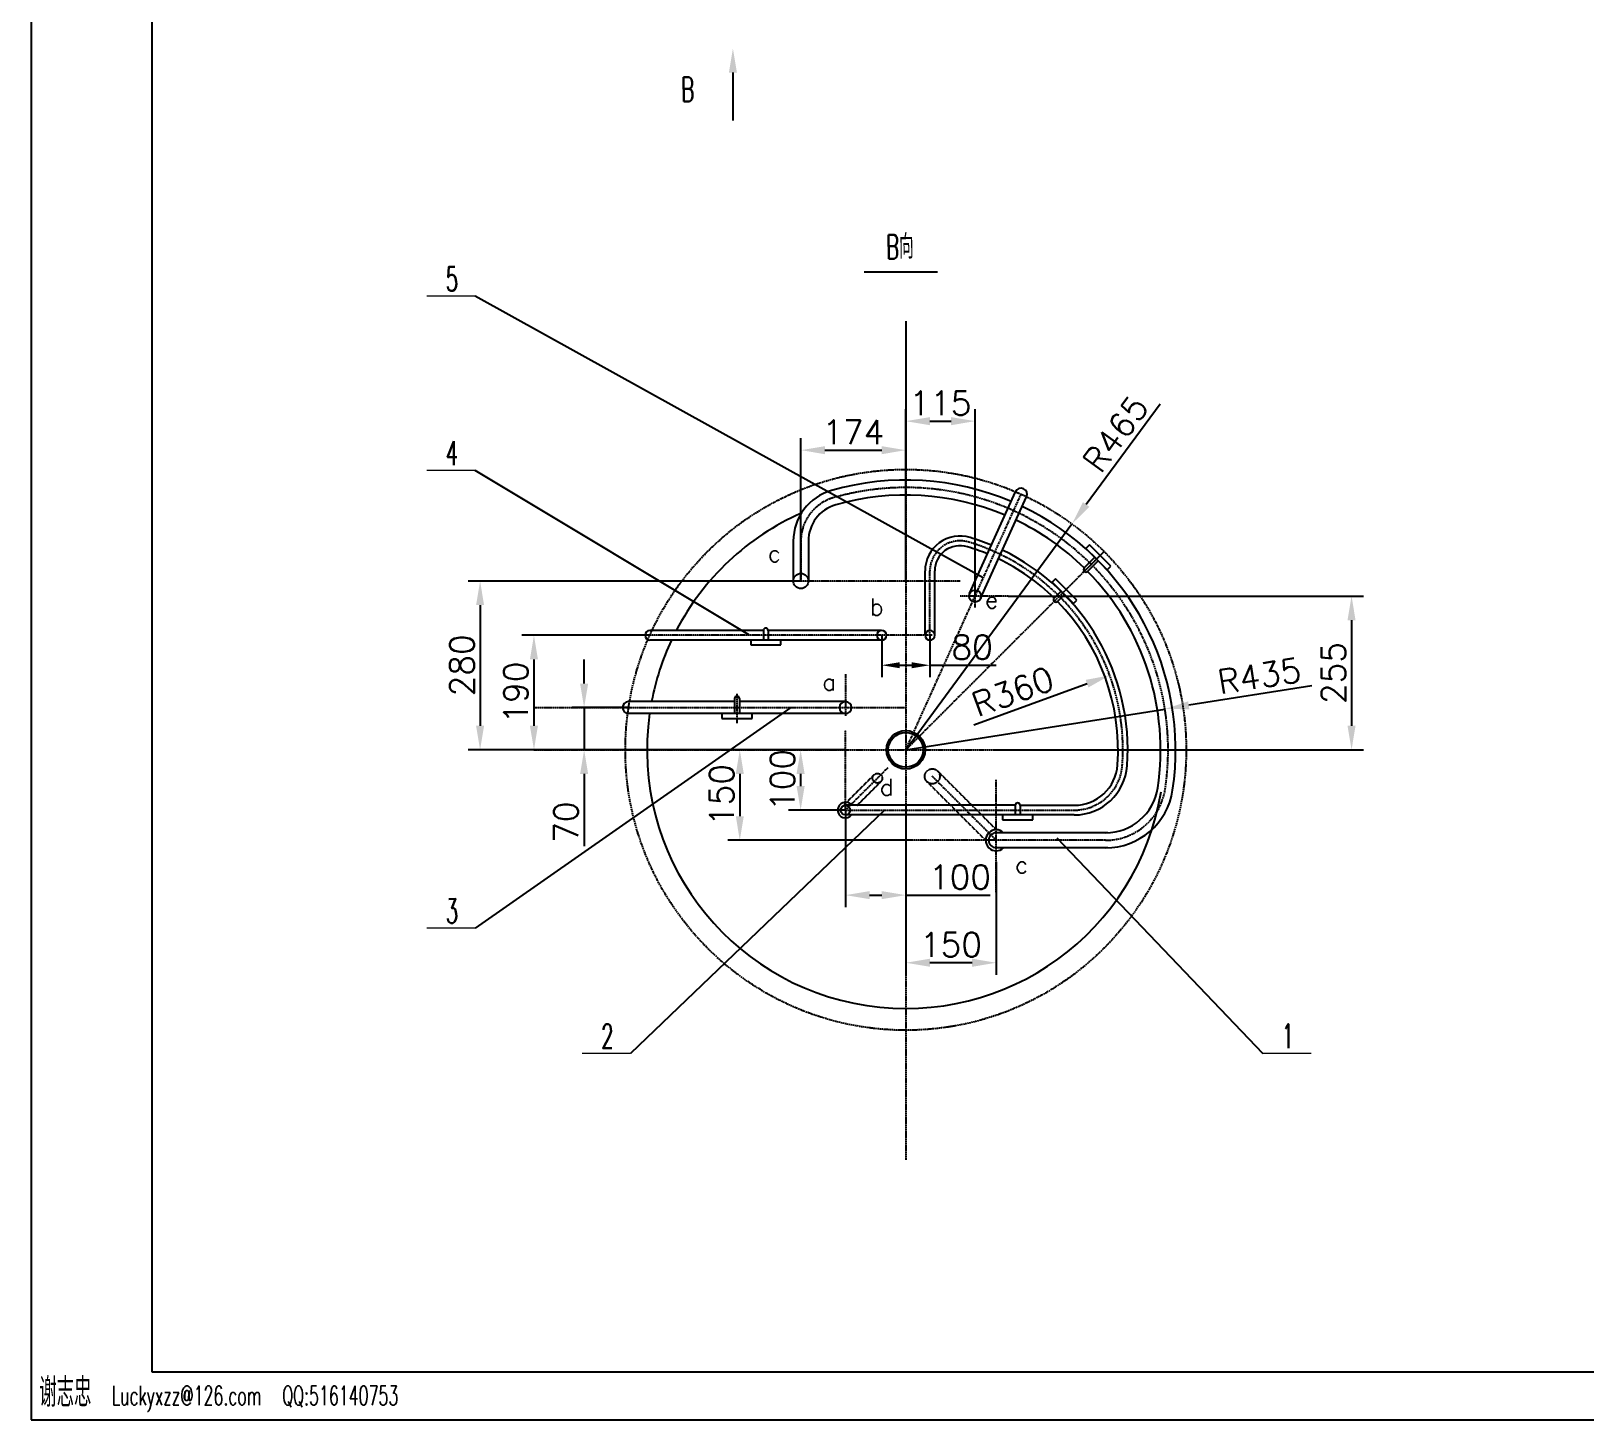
# Model space of a CAD drawing. Header units: inches. Extents: x 0 to 7007, y -4752 to 4752.
# Drawn here: x 0 to 2577, y -4752 to -2449 of the extents above; entities that cross this region are included whole.
import ezdxf

# ---------------------------------------------------------------- set-up
doc = ezdxf.new("R2010")
doc.units = ezdxf.units.IN
doc.header["$MEASUREMENT"] = 0
doc.linetypes.add('DASHED2', pattern=[0.375, 0.25, -0.125])
doc.linetypes.add('DHX', pattern=[3.36, 2.5, -0.4, 0.06, -0.4])
doc.layers.add('图层4', color=7, linetype='DASHED2')
doc.layers.add('细直线', color=7, linetype='Continuous', lineweight=15)
doc.styles.add('HZ', font='txt.shx', dxfattribs={"width": 0.6, "height": 5, "bigfont": 'hztxt.shx'})
doc.styles.get("Standard").update_dxf_attribs({"font": 'txt', "bigfont": 'gbcbig.shx'})
doc.dimstyles.new('xie大字体ISO-25', dxfattribs={"dimtxt": 40, "dimasz": 40, "dimexe": 20, "dimexo": 0, "dimgap": 10, "dimtad": 1, "dimtxsty": 'Standard', "dimcen": 2.5, "dimadec": 0, "dimazin": 0, "dimtfac": 1, "dimtmove": 0, "dimatfit": 3, "dimfxl": 0, "dimarcsym": 0})

# ---------------------------------------------------------------- blocks, each defined once
blk = doc.blocks.new('*D113')
at = {"color": 0, "lineweight": -2}
for p, q in [((917.1, -3530.7), (917.1, -3490.7)), ((990.8, -3570.7), (897.1, -3570.7)), ((917.1, -3570.7), (917.1, -3640.7)), ((985.5, -3640.7), (897.1, -3640.7)), ((917.1, -3680.7), (917.1, -3800.7))]:
    blk.add_line(p, q, dxfattribs=at)
at = {"color": 0}
for points in [[(910.4, -3530.7), (923.8, -3530.7), (917.1, -3570.7)], [(910.4, -3680.7), (923.8, -3680.7), (917.1, -3640.7)]]:
    blk.add_solid(points, dxfattribs=at)
at = {"layer": 'DEFPOINTS', "color": 0}
for p in [(990.8, -3570.7), (917.1, -3640.7), (985.5, -3640.7)]:
    blk.add_point(p, dxfattribs=at)
at = {"color": 0, "insert": (887.1, -3760.7), "char_height": 40, "attachment_point": 5, "rotation": 90}
blk.add_mtext('70', dxfattribs=at)
blk = doc.blocks.new('*D114')
at = {"color": 0, "lineweight": -2}
for p, q in [((1450.5, -3826.5), (1450.5, -4013.8)), ((1600.5, -3826.5), (1600.5, -4013.8)), ((1560.5, -3993.8), (1490.5, -3993.8))]:
    blk.add_line(p, q, dxfattribs=at)
at = {"color": 0}
for points in [[(1490.5, -3987.1), (1490.5, -4000.5), (1450.5, -3993.8)], [(1560.5, -3987.1), (1560.5, -4000.5), (1600.5, -3993.8)]]:
    blk.add_solid(points, dxfattribs=at)
at = {"layer": 'DEFPOINTS', "color": 0}
for p in [(1450.5, -3826.5), (1600.5, -3826.5), (1450.5, -3993.8)]:
    blk.add_point(p, dxfattribs=at)
at = {"color": 0, "insert": (1525.5, -3963.8), "char_height": 40, "attachment_point": 5}
blk.add_mtext('150', dxfattribs=at)
blk = doc.blocks.new('*D115')
at = {"color": 0, "lineweight": -2}
for p, q in [((2123.9, -3534.7), (1919.7, -3566.8)), ((1450.5, -3640.7), (1880.2, -3573))]:
    blk.add_line(p, q, dxfattribs=at)
at = {"color": 0}
blk.add_solid([(1918.7, -3560.2), (1920.7, -3573.4), (1880.2, -3573)], dxfattribs=at)
at = {"layer": 'DEFPOINTS', "color": 0}
for p in [(1880.2, -3573), (1450.5, -3640.7)]:
    blk.add_point(p, dxfattribs=at)
at = {"color": 0, "insert": (2036.9, -3518), "char_height": 40, "attachment_point": 5, "rotation": 8.9491}
blk.add_mtext('R435', dxfattribs=at)
blk = doc.blocks.new('*D116')
at = {"color": 0, "lineweight": -2}
for p, q in [((1872.1, -3067.3), (1749.6, -3233.8)), ((1450.5, -3640.7), (1726, -3266.1))]:
    blk.add_line(p, q, dxfattribs=at)
at = {"color": 0}
blk.add_solid([(1744.3, -3229.9), (1755, -3237.8), (1726, -3266.1)], dxfattribs=at)
at = {"layer": 'DEFPOINTS', "color": 0}
for p in [(1726, -3266.1), (1450.5, -3640.7)]:
    blk.add_point(p, dxfattribs=at)
at = {"color": 0, "insert": (1798.5, -3116.7), "char_height": 40, "attachment_point": 5, "rotation": 53.6732}
blk.add_mtext('R465', dxfattribs=at)
blk = doc.blocks.new('*D117')
at = {"color": 0, "lineweight": -2}
for p, q in [((1026.1, -3450.7), (813.9, -3450.7)), ((833.9, -3490.7), (833.9, -3600.7)), ((1021.5, -3640.7), (813.9, -3640.7))]:
    blk.add_line(p, q, dxfattribs=at)
at = {"color": 0}
for points in [[(827.2, -3490.7), (840.5, -3490.7), (833.9, -3450.7)], [(827.2, -3600.7), (840.5, -3600.7), (833.9, -3640.7)]]:
    blk.add_solid(points, dxfattribs=at)
at = {"layer": 'DEFPOINTS', "color": 0}
for p in [(1026.1, -3450.7), (833.9, -3640.7), (1021.5, -3640.7)]:
    blk.add_point(p, dxfattribs=at)
at = {"color": 0, "insert": (803.9, -3545.7), "char_height": 40, "attachment_point": 5, "rotation": 90}
blk.add_mtext('190', dxfattribs=at)
blk = doc.blocks.new('*D118')
at = {"color": 0, "lineweight": -2}
for p, q in [((1410.5, -3450.7), (1410.5, -3520.4)), ((1490.5, -3450.7), (1490.5, -3520.4)), ((1440.5, -3500.4), (1460.5, -3500.4)), ((1490.5, -3500.4), (1600.5, -3500.4))]:
    blk.add_line(p, q, dxfattribs=at)
at = {"color": 0}
for points in [[(1440.5, -3495.4), (1440.5, -3505.4), (1410.5, -3500.4)], [(1460.5, -3495.4), (1460.5, -3505.4), (1490.5, -3500.4)]]:
    blk.add_solid(points, dxfattribs=at)
at = {"layer": 'DEFPOINTS', "color": 0}
for p in [(1410.5, -3450.7), (1490.5, -3450.7), (1490.5, -3500.4)]:
    blk.add_point(p, dxfattribs=at)
at = {"color": 0, "insert": (1560.5, -3470.4), "char_height": 40, "attachment_point": 5}
blk.add_mtext('80', dxfattribs=at)
blk = doc.blocks.new('*D119')
at = {"color": 0, "lineweight": -2}
for p, q in [((1350.5, -3740.7), (1350.5, -3901.7)), ((1450.5, -3740.7), (1450.5, -3901.7)), ((1390.5, -3881.7), (1410.5, -3881.7)), ((1450.5, -3881.7), (1590.5, -3881.7))]:
    blk.add_line(p, q, dxfattribs=at)
at = {"color": 0}
for points in [[(1390.5, -3875), (1390.5, -3888.3), (1350.5, -3881.7)], [(1410.5, -3875), (1410.5, -3888.3), (1450.5, -3881.7)]]:
    blk.add_solid(points, dxfattribs=at)
at = {"layer": 'DEFPOINTS', "color": 0}
for p in [(1350.5, -3740.7), (1450.5, -3740.7), (1450.5, -3881.7)]:
    blk.add_point(p, dxfattribs=at)
at = {"color": 0, "insert": (1540.5, -3851.7), "char_height": 40, "attachment_point": 5}
blk.add_mtext('100', dxfattribs=at)
blk = doc.blocks.new('*D120')
at = {"color": 0, "lineweight": -2}
for p, q in [((1276.5, -3360.7), (724.6, -3360.7)), ((744.6, -3400.7), (744.6, -3600.7)), ((1276.5, -3640.7), (724.6, -3640.7))]:
    blk.add_line(p, q, dxfattribs=at)
at = {"color": 0}
for points in [[(737.9, -3400.7), (751.2, -3400.7), (744.6, -3360.7)], [(737.9, -3600.7), (751.2, -3600.7), (744.6, -3640.7)]]:
    blk.add_solid(points, dxfattribs=at)
at = {"layer": 'DEFPOINTS', "color": 0}
for p in [(1276.5, -3360.7), (744.6, -3640.7), (1276.5, -3640.7)]:
    blk.add_point(p, dxfattribs=at)
at = {"color": 0, "insert": (714.6, -3500.7), "char_height": 40, "attachment_point": 5, "rotation": 90}
blk.add_mtext('280', dxfattribs=at)
blk = doc.blocks.new('*D121')
at = {"color": 0, "lineweight": -2}
for p, q in [((1450.5, -2929.6), (1450.5, -3163.7)), ((1276.5, -3360.7), (1276.5, -3123.7)), ((1316.5, -3143.7), (1410.5, -3143.7))]:
    blk.add_line(p, q, dxfattribs=at)
at = {"color": 0}
for points in [[(1316.5, -3137.1), (1316.5, -3150.4), (1276.5, -3143.7)], [(1410.5, -3137.1), (1410.5, -3150.4), (1450.5, -3143.7)]]:
    blk.add_solid(points, dxfattribs=at)
at = {"layer": 'DEFPOINTS', "color": 0}
for p in [(1450.5, -2929.6), (1450.5, -3143.7), (1276.5, -3360.7)]:
    blk.add_point(p, dxfattribs=at)
at = {"color": 0, "insert": (1363.5, -3113.7), "char_height": 40, "attachment_point": 5}
blk.add_mtext('174', dxfattribs=at)
blk = doc.blocks.new('*D122')
at = {"color": 0, "lineweight": -2}
for p, q in [((1620.5, -3385.7), (2209.7, -3385.7)), ((2189.7, -3425.7), (2189.7, -3600.7)), ((1600.5, -3640.7), (2209.7, -3640.7))]:
    blk.add_line(p, q, dxfattribs=at)
at = {"color": 0}
for points in [[(2183, -3425.7), (2196.3, -3425.7), (2189.7, -3385.7)], [(2183, -3600.7), (2196.3, -3600.7), (2189.7, -3640.7)]]:
    blk.add_solid(points, dxfattribs=at)
at = {"layer": 'DEFPOINTS', "color": 0}
for p in [(1620.5, -3385.7), (1600.5, -3640.7), (2189.7, -3640.7)]:
    blk.add_point(p, dxfattribs=at)
at = {"color": 0, "insert": (2159.7, -3513.2), "char_height": 40, "attachment_point": 5, "rotation": 90}
blk.add_mtext('255', dxfattribs=at)
blk = doc.blocks.new('*D123')
at = {"color": 0, "lineweight": -2}
for p, q in [((1450.5, -3360.7), (1450.5, -3075.6)), ((1565.5, -3385.1), (1565.5, -3075.6)), ((1490.5, -3095.6), (1525.5, -3095.6))]:
    blk.add_line(p, q, dxfattribs=at)
at = {"color": 0}
for points in [[(1490.5, -3088.9), (1490.5, -3102.3), (1450.5, -3095.6)], [(1525.5, -3088.9), (1525.5, -3102.3), (1565.5, -3095.6)]]:
    blk.add_solid(points, dxfattribs=at)
at = {"layer": 'DEFPOINTS', "color": 0}
for p in [(1565.5, -3095.6), (1450.5, -3360.7), (1565.5, -3385.1)]:
    blk.add_point(p, dxfattribs=at)
at = {"color": 0, "insert": (1508, -3065.6), "char_height": 40, "attachment_point": 5}
blk.add_mtext('115', dxfattribs=at)
blk = doc.blocks.new('*D125')
at = {"color": 0, "lineweight": -2}
blk.add_line((1563.2, -3599.5), (1751.1, -3530.9), dxfattribs=at)
at = {"color": 0}
blk.add_solid([(1748.8, -3524.7), (1753.4, -3537.2), (1788.7, -3517.2)], dxfattribs=at)
at = {"layer": 'DEFPOINTS', "color": 0}
for p in [(1788.7, -3517.2), (1450.5, -3640.7)]:
    blk.add_point(p, dxfattribs=at)
at = {"color": 0, "insert": (1628.1, -3543.9), "char_height": 40, "attachment_point": 5, "rotation": 20.0592}
blk.add_mtext('R360', dxfattribs=at)
blk = doc.blocks.new('*D126')
at = {"color": 0, "lineweight": -2}
for p, q in [((1350.5, -3640.7), (1256.1, -3640.7)), ((1276.1, -3680.7), (1276.1, -3700.7)), ((1350.5, -3740.7), (1256.1, -3740.7))]:
    blk.add_line(p, q, dxfattribs=at)
at = {"color": 0}
for points in [[(1269.4, -3680.7), (1282.8, -3680.7), (1276.1, -3640.7)], [(1269.4, -3700.7), (1282.8, -3700.7), (1276.1, -3740.7)]]:
    blk.add_solid(points, dxfattribs=at)
at = {"layer": 'DEFPOINTS', "color": 0}
for p in [(1350.5, -3640.7), (1276.1, -3740.7), (1350.5, -3740.7)]:
    blk.add_point(p, dxfattribs=at)
at = {"color": 0, "insert": (1246.1, -3690.7), "char_height": 40, "attachment_point": 5, "rotation": 90}
blk.add_mtext('100', dxfattribs=at)
blk = doc.blocks.new('*D127')
at = {"color": 0, "lineweight": -2}
for p, q in [((1350.5, -3640.7), (1155.2, -3640.7)), ((1175.2, -3680.7), (1175.2, -3750.7)), ((1450.5, -3790.7), (1155.2, -3790.7))]:
    blk.add_line(p, q, dxfattribs=at)
at = {"color": 0}
for points in [[(1168.6, -3680.7), (1181.9, -3680.7), (1175.2, -3640.7)], [(1168.6, -3750.7), (1181.9, -3750.7), (1175.2, -3790.7)]]:
    blk.add_solid(points, dxfattribs=at)
at = {"layer": 'DEFPOINTS', "color": 0}
for p in [(1350.5, -3640.7), (1175.2, -3790.7), (1450.5, -3790.7)]:
    blk.add_point(p, dxfattribs=at)
at = {"color": 0, "insert": (1145.2, -3715.7), "char_height": 40, "attachment_point": 5, "rotation": 90}
blk.add_mtext('150', dxfattribs=at)

msp = doc.modelspace()

# ---------------------------------------------------------------- linework, layer by layer
at = {"color": 0}
for p, q in [((0.00001, 0), (0.00001, -4752)), ((200.00001, -80), (200.00001, -4672)), ((1381.64682, -2847.90166), (1502.80486, -2847.90166)), ((1579.06232, -3355.5954), (736.29891, -2888.24087)), ((1191.34689, -3450.69034), (736.29891, -3177.16016)), ((1556.37422, -3381.57926), (1632.53933, -3212.69142)), ((1574.60596, -3389.80142), (1650.77106, -3220.91358)), ((1263.99009, -3294.57042), (1263.99009, -3360.69034)), ((1288.99009, -3294.57042), (1288.99009, -3360.69034)), ((1746.41428, -3339.1093), (1764.09195, -3321.43163)), ((1754.89956, -3300.92553), (1749.2427, -3306.58239)), ((1749.2427, -3306.58239), (1784.59804, -3341.93773)), ((1790.2549, -3336.28087), (1754.89956, -3300.92553)), ((1482.49009, -3450.69034), (1482.49009, -3344.0424)), ((1498.49009, -3450.69034), (1498.49009, -3344.0424)), ((1752.07113, -3344.76615), (1769.7488, -3327.08848)), ((1784.59804, -3341.93773), (1790.2549, -3336.28087)), ((1698.68457, -3357.14052), (1693.02771, -3362.79738)), ((1693.02771, -3362.79738), (1728.38305, -3398.15272)), ((1734.03991, -3392.49586), (1698.68457, -3357.14052)), ((1696.56325, -3388.96033), (1707.87696, -3377.64662)), ((1702.2201, -3394.61718), (1713.53381, -3383.30347)), ((1728.38305, -3398.15272), (1734.03991, -3392.49586)), ((1214.28441, -3442.69034), (1026.07873, -3442.69034)), ((1214.28441, -3442.69034), (1214.28441, -3458.69034)), ((1410.49009, -3442.69034), (1222.28441, -3442.69034)), ((1222.28441, -3442.69034), (1222.28441, -3458.69034)), ((1410.49009, -3458.69034), (1026.07873, -3458.69034)), ((1243.28441, -3458.69034), (1193.28441, -3458.69034)), ((1193.28441, -3458.69034), (1193.28441, -3466.69034)), ((1193.28441, -3466.69034), (1243.28441, -3466.69034)), ((1243.28441, -3466.69034), (1243.28441, -3458.69034)), ((1166.63959, -3555.69034), (1166.63959, -3580.69034)), ((1174.63959, -3555.69034), (1174.63959, -3580.69034)), ((1259.97395, -3570.69034), (736.29891, -3936.66277)), ((1166.63959, -3560.69034), (990.7891, -3560.69034)), ((1350.49009, -3580.69034), (990.7891, -3580.69034)), ((1195.63959, -3580.69034), (1145.63959, -3580.69034)), ((1145.63959, -3580.69034), (1145.63959, -3588.69034)), ((1350.49009, -3560.69034), (1174.63959, -3560.69034)), ((1195.63959, -3588.69034), (1195.63959, -3580.69034)), ((1145.63959, -3588.69034), (1195.63959, -3588.69034)), ((1631.9684, -3732.69034), (1350.49009, -3732.69034)), ((1631.9684, -3732.69034), (1631.9684, -3748.69034)), ((1639.9684, -3732.69034), (1639.9684, -3748.69034)), ((1639.9684, -3732.69034), (1729.77489, -3732.69034)), ((1415.46234, -3740.52372), (993.971, -4144.25877)), ((1729.77489, -3748.69034), (1350.49009, -3748.69034)), ((1660.9684, -3748.69034), (1610.9684, -3748.69034)), ((1610.9684, -3748.69034), (1610.9684, -3756.69034)), ((1610.9684, -3756.69034), (1660.9684, -3756.69034)), ((1660.9684, -3756.69034), (1660.9684, -3748.69034)), ((1785.49009, -3778.19034), (1600.49009, -3778.19034)), ((1700.82287, -3786.64757), (2042.50011, -4144.25877)), ((1785.49009, -3803.19034), (1600.49009, -3803.19034)), ((200.00001, -4672), (6640.00001, -4672)), ((0.00001, -4752), (6720.00001, -4752))]:
    msp.add_line(p, q, dxfattribs=at)
msp.add_line((1163.7887, -2517.62068), (1163.7887, -2596.841))
at = {"linetype": 'DHX'}
for p, q in [((1450.49009, -2929.57211), (1450.49009, -4320.88303)), ((1450.49009, -3640.69034), (1641.65519, -3216.8025)), ((1276.49009, -3294.57042), (1276.49009, -3360.69034)), ((1450.49009, -3640.69034), (1779.29474, -3311.88569)), ((1777.98667, -3313.19376), (1743.61442, -3347.56601)), ((1490.49009, -3450.69034), (1490.49009, -3344.0424)), ((1540.48622, -3360.69034), (1069.49009, -3360.69034)), ((1565.49009, -3404.44919), (1565.49009, -3365.69034)), ((1620.48622, -3385.69034), (1540.48622, -3385.69034)), ((1494.04795, -3450.69034), (1024.96056, -3450.69034)), ((1350.49009, -3515.32542), (1350.49009, -3584.30417)), ((1170.63959, -3596.34045), (1170.63959, -3547.73074)), ((833.85564, -3570.69034), (1450.49009, -3570.69034)), ((1350.49009, -3740.69034), (1350.49009, -3607.80261)), ((833.85564, -3640.69034), (1718.81825, -3640.69034)), ((1350.49009, -3740.69034), (1421.20077, -3669.97966)), ((1600.49009, -3790.69034), (1494.42407, -3684.62432)), ((1600.49009, -3876.52905), (1600.49009, -3690.69034)), ((1350.49009, -3740.69034), (1729.77489, -3740.69034)), ((1781.73773, -3790.69034), (1450.49009, -3790.69034))]:
    msp.add_line(p, q, dxfattribs=at)
msp.add_circle((1450.49009, -3640.69034), 465, dxfattribs=at)
at = {"color": 0}
for centre, radius in [((1276.49009, -3360.69034), 12.5), ((1565.49009, -3385.69034), 10), ((1450.49009, -3640.69034), 32), ((1450.49009, -3640.69034), 29), ((1350.49009, -3740.69034), 8)]:
    msp.add_circle(centre, radius, dxfattribs=at)
for centre, radius, start, end in [((1450.49009, -3640.69034), 447.5, 67.00601806, 105.96201416), ((1351.49009, -3294.57042), 87.5, 105.96201416, 180), ((1450.49009, -3640.69034), 422.5, 67.08179864, 105.96201416), ((1641.65519, -3216.8025), 10, 335.72555887, 155.72555887), ((1351.49009, -3294.57042), 62.5, 105.96201416, 180), ((1450.49009, -3640.69034), 447.5, 351.41631831, 64.44509967), ((1450.49009, -3640.69034), 429, 113.81302523, 152.51357375), ((1450.49009, -3640.69034), 422.5, 45.54244728, 64.36931909), ((1540.49009, -3344.0424), 58, 73.12273056, 180), ((1450.49009, -3640.69034), 368, 67.28270107, 73.12273056), ((1540.49009, -3344.0424), 42, 73.12273056, 180), ((1450.49009, -3640.69034), 352, 67.3534989, 73.12273056), ((1450.49009, -3640.69034), 368, 355.90395624, 64.16841666), ((1450.49009, -3640.69034), 352, 45.65109191, 64.09761883), ((1749.2427, -3341.93773), 4, 135, 315), ((1450.49009, -3640.69034), 422.5, 351.41631831, 44.45755272), ((1699.39168, -3391.78875), 4, 135, 315), ((1450.49009, -3640.69034), 352, 355.90395624, 44.34890809), ((1026.07873, -3450.69034), 8, 90, 270), ((1218.28441, -3442.69034), 4, 0, 180), ((1410.49009, -3450.69034), 8, 90, 270), ((1410.49009, -3450.69034), 8, 270, 90), ((1490.49009, -3450.69034), 8, 90, 270), ((1490.49009, -3450.69034), 8, 270, 90), ((1450.49009, -3640.69034), 429, 154.89727924, 169.25255726), ((1170.63959, -3555.69034), 4, 0, 180), ((990.7891, -3570.69034), 10, 90, 270), ((1450.49009, -3640.69034), 429, 171.96024677, 350.64810395), ((1350.49009, -3570.69034), 10, 90, 270), ((1350.49009, -3570.69034), 10, 270, 90), ((1729.77489, -3660.69034), 72, 270, 355.90395624), ((1729.77489, -3660.69034), 88, 270, 355.90395624), ((1781.73773, -3690.69034), 87.5, 270, 351.41631831), ((1781.73773, -3690.69034), 112.5, 270, 351.41631831), ((1350.49009, -3740.69034), 13, 37.97987244, 322.02012756), ((1635.9684, -3732.69034), 4, 0, 180), ((1600.49009, -3790.69034), 17.5, 45.5846914, 314.4153086), ((1600.49009, -3790.69034), 12.5, 90, 270)]:
    msp.add_arc(centre, radius, start, end, dxfattribs=at)
at = {"linetype": 'DHX'}
for centre, radius, start, end in [((1450.49009, -3640.69034), 435, 351.41631831, 105.96201416), ((1351.49009, -3294.57042), 75, 105.96201416, 180), ((1540.49009, -3344.0424), 50, 73.12273056, 180), ((1450.49009, -3640.69034), 360, 355.90395624, 73.12273056), ((1729.77489, -3660.69034), 80, 270, 355.90395624), ((1781.73773, -3690.69034), 100, 270, 351.41631831)]:
    msp.add_arc(centre, radius, start, end, dxfattribs=at)
msp.add_solid([(1170.45537, -2517.62068), (1157.12203, -2517.62068), (1163.7887, -2477.62068)])
at = {"layer": '图层4', "color": 0}
for p, q in [((1344.83323, -3735.03349), (1398.10717, -3681.75955)), ((1600.66867, -3773.19125), (1503.26291, -3675.78549)), ((1369.8038, -3732.69034), (1409.42088, -3693.07326)), ((1582.991, -3790.86892), (1485.58524, -3693.46316))]:
    msp.add_line(p, q, dxfattribs=at)
for centre, radius in [((1403.43127, -3687.74917), 8.01383), ((1494.42407, -3684.62432), 12.5)]:
    msp.add_circle(centre, radius, dxfattribs=at)
at = {"layer": '细直线'}
for p, q in [((736.29891, -2888.24087), (656.29891, -2888.24087)), ((736.29891, -3177.16016), (656.29891, -3177.16016)), ((736.29891, -3936.66277), (656.29891, -3936.66277)), ((993.971, -4144.25877), (913.971, -4144.25877)), ((2122.50011, -4144.25877), (2042.50011, -4144.25877))]:
    msp.add_line(p, q, dxfattribs=at)

# ---------------------------------------------------------------- texts
at = {"style": 'HZ', "width": 0.6}
for s, p in [('B', (1078.20105, -2565.35111)), ('B向', (1418.02636, -2826.47422)), ('5', (687.8386, -2879.74051)), ('4', (687.8386, -3168.6598)), ('3', (687.8386, -3928.16241)), ('2', (945.51069, -4135.75841)), ('1', (2074.03979, -4135.75841))]:
    msp.add_text(s, height=40, rotation=0.6, dxfattribs=at).set_placement(p)
at = {"color": 7, "style": 'HZ', "width": 0.6}
msp.add_text(' Luckyxzz@126.com  QQ:516140753', height=32, dxfattribs=at).set_placement((116.64182, -4727.60244))
at = {"color": 0, "char_height": 28, "width": 6844.7305244, "attachment_point": 1}
for s, insert in [('c', (1221.82399, -3301.23887)), ('b', (1390.87949, -3389.81046)), ('e', (1582.03343, -3378.11247)), ('a', (1312.11459, -3514.21997)), ('d', (1407.4211, -3688.63283)), ('c', (1631.77548, -3817.29907))]:
    msp.add_mtext(s, dxfattribs=dict(at, insert=insert))
at = {"color": 7, "insert": (13.71872, -4682.4139), "char_height": 48, "width": 136.5976931, "attachment_point": 1, "style": 'HZ'}
msp.add_mtext('谢志忠', dxfattribs=at)

# ---------------------------------------------------------------- dimensions: what is measured, and where the dimension line sits
at = {"color": 0}
for base, p1, p2, picture, middle in [((1450.49009, -3143.73372), (1276.49009, -3360.69034), (1450.49009, -2929.57211), '*D121', (1363.49009, -3113.73372)), ((1565.49009, -3095.59689), (1450.49009, -3360.69034), (1565.49009, -3385.06976), '*D123', (1507.99009, -3065.59689)), ((1450.49009, -3881.65484), (1350.49009, -3740.69034), (1450.49009, -3740.69034), '*D119', (1540.49009, -3851.65484)), ((1450.49009, -3993.79514), (1600.49009, -3826.52905), (1450.49009, -3826.52905), '*D114', (1525.49009, -3963.79514))]:
    dim = msp.add_linear_dim(base=base, p1=p1, p2=p2, dimstyle='xie大字体ISO-25', dxfattribs=at)
    dim.commit()
    dim.dimension.update_dxf_attribs({"geometry": picture, "text_midpoint": middle})
for mpoint, picture, middle in [((1725.95163, -3266.06261), '*D116', (1798.53921, -3116.70123)), ((1880.19486, -3573.02343), '*D115', (2036.87326, -3517.98111))]:
    dim = msp.add_radius_dim(center=(1450.49009, -3640.69034), mpoint=mpoint, dimstyle='xie大字体ISO-25', dxfattribs=at)
    dim.commit()
    dim.dimension.update_dxf_attribs({"geometry": picture, "text_midpoint": middle})
for base, p1, p2, picture, middle in [((744.56856, -3640.69034), (1276.49009, -3360.69034), (1276.49009, -3640.69034), '*D120', (714.56856, -3500.69034)), ((2189.68262, -3640.69034), (1620.48622, -3385.69034), (1600.49009, -3640.69034), '*D122', (2159.68262, -3513.19034)), ((833.85564, -3640.69034), (1026.07873, -3450.69034), (1021.49009, -3640.69034), '*D117', (803.85564, -3545.69034)), ((917.09522, -3640.69034), (990.7891, -3570.69034), (985.49009, -3640.69034), '*D113', (887.09522, -3760.69034)), ((1175.21927, -3790.69034), (1350.49009, -3640.69034), (1450.49009, -3790.69034), '*D127', (1145.21927, -3715.69034)), ((1276.10781, -3740.69034), (1350.49009, -3640.69034), (1350.49009, -3740.69034), '*D126', (1246.10781, -3690.69034))]:
    dim = msp.add_linear_dim(base=base, p1=p1, p2=p2, angle=90, dimstyle='xie大字体ISO-25', dxfattribs=at)
    dim.commit()
    dim.dimension.update_dxf_attribs({"geometry": picture, "text_midpoint": middle})
dim = msp.add_linear_dim(base=(1490.49009, -3500.35826), p1=(1410.49009, -3450.69034), p2=(1490.49009, -3450.69034), dimstyle='xie大字体ISO-25', override={"dimasz": 30}, dxfattribs=at)
dim.commit()
dim.dimension.update_dxf_attribs({"geometry": '*D118', "text_midpoint": (1560.49009, -3470.35826)})
dim = msp.add_radius_dim(center=(1450.49009, -3640.69034), mpoint=(1788.652, -3517.21354), dimstyle='xie大字体ISO-25', dxfattribs=at)
dim.commit()
dim.dimension.update_dxf_attribs({"geometry": '*D125', "text_midpoint": (1638.35782, -3572.09212), "dimtype": 164})

doc.saveas('drawing.dxf')
